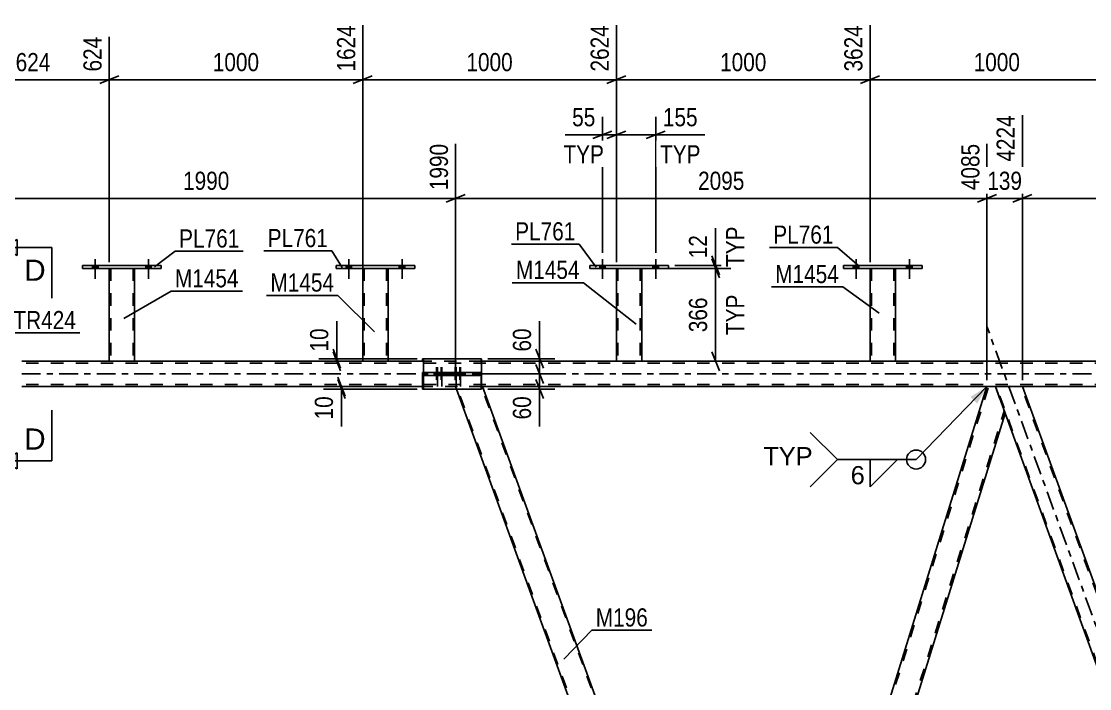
# Model space of a CAD drawing. Header units: millimetres. Extents: x -91 to 750, y -426 to 168.
# Drawn here: x 10.2 to 178.7, y -49.7 to 55.6 of the extents above; entities that cross this region are included whole.
import ezdxf

# ---------------------------------------------------------------- set-up
doc = ezdxf.new("R2010")
doc.units = ezdxf.units.MM
doc.linetypes.add('DXK_LINE_DOT2', pattern=[3.9198, 1.9599, -1.9599])
doc.linetypes.add('DXK_LINE_DOT3', pattern=[5.9187, 2.979, -0.9799, 0.9799, -0.9799])
doc.styles.add('Arial', font='ARIAL.TTF', dxfattribs={"height": 0.2})
doc.styles.add('Arial Narrow', font='ARIALN.TTF', dxfattribs={"height": 0.2})

# ---------------------------------------------------------------- blocks, each defined once
blk = doc.blocks.new('Part-814409585-4039 - 3638')
at = {"color": 7, "linetype": 'DXK_LINE_DOT2'}
for p, q in [((78.65, -2), (78.67, -2)), ((82.74, -2), (78.65, -2)), ((78.65, -2), (78.79, -2.4)), ((122.94, -123.22), (78.82, -2)), ((126.85, -123.22), (82.73, -2))]:
    blk.add_line(p, q, dxfattribs=at)
at = {"color": 2, "linetype": 'Continuous'}
for p, q in [((122.77, -123.22), (78.79, -2.4)), ((82.9, -2), (82.74, -2)), ((125.78, -119.8), (82.9, -2))]:
    blk.add_line(p, q, dxfattribs=at)
blk = doc.blocks.new('Part-814409585-3740 - 3638')
at = {"color": 2, "linetype": 'Continuous'}
for p, q in [((104.02, 16.64), (104.02, 2)), ((108.02, 16.64), (108.02, 2)), ((104.05, 2), (104.02, 2)), ((104.16, 2), (104.05, 2)), ((104.31, 2), (104.16, 2)), ((107.72, 2), (104.31, 2)), ((107.88, 2), (107.72, 2)), ((107.98, 2), (107.88, 2)), ((108.02, 2), (107.98, 2))]:
    blk.add_line(p, q, dxfattribs=at)
at = {"color": 7, "linetype": 'DXK_LINE_DOT2'}
for p, q in [((104.02, 16.64), (104.02, 16.64)), ((104.02, 16.64), (104.02, 16.64)), ((104.02, 16.64), (104.02, 16.64)), ((104.06, 16.64), (104.02, 16.64)), ((104.02, 16.64), (104.06, 16.64)), ((104.16, 16.64), (104.06, 16.64)), ((104.06, 16.64), (104.16, 16.64)), ((104.28, 16.64), (104.16, 16.64)), ((104.16, 16.64), (104.32, 16.64)), ((104.26, 16.64), (104.26, 16.64)), ((104.26, 16.64), (104.26, 2)), ((104.28, 16.64), (104.26, 16.64)), ((104.26, 16.64), (104.28, 16.64)), ((107.73, 16.64), (104.28, 16.64)), ((104.33, 16.64), (104.28, 16.64)), ((104.28, 16.64), (104.33, 16.64)), ((107.73, 16.64), (104.32, 16.64)), ((107.63, 16.64), (104.33, 16.64)), ((104.33, 16.64), (104.41, 16.64)), ((107.71, 16.64), (104.41, 16.64)), ((107.71, 16.64), (107.63, 16.64)), ((107.76, 16.64), (107.71, 16.64)), ((107.71, 16.64), (107.76, 16.64)), ((107.73, 16.64), (107.88, 16.64)), ((107.88, 16.64), (107.73, 16.64)), ((107.78, 16.64), (107.76, 16.64)), ((107.76, 16.64), (107.78, 16.64)), ((107.78, 16.64), (107.78, 16.64)), ((107.78, 16.64), (107.78, 2)), ((107.88, 16.64), (107.99, 16.64)), ((107.99, 16.64), (107.88, 16.64)), ((107.99, 16.64), (108.02, 16.64)), ((108.02, 16.64), (107.99, 16.64)), ((108.02, 16.64), (108.02, 16.64)), ((108.02, 16.64), (108.02, 16.64)), ((108.02, 16.64), (108.02, 16.64)), ((104.02, 2), (104.05, 2)), ((104.05, 2), (104.16, 2)), ((104.16, 2), (104.31, 2)), ((104.28, 2), (104.26, 2)), ((104.26, 2), (104.28, 2)), ((104.33, 2), (104.28, 2)), ((104.28, 2), (104.31, 2)), ((107.72, 2), (104.31, 2)), ((104.31, 2), (104.33, 2)), ((107.63, 2), (104.33, 2)), ((104.33, 2), (104.41, 2)), ((107.76, 2), (104.41, 2)), ((107.71, 2), (107.63, 2)), ((107.76, 2), (107.71, 2)), ((107.72, 2), (107.88, 2)), ((107.78, 2), (107.76, 2)), ((107.76, 2), (107.78, 2)), ((107.88, 2), (107.98, 2)), ((107.98, 2), (108.02, 2))]:
    blk.add_line(p, q, dxfattribs=at)
blk = doc.blocks.new('Part-814409585-3676 - 3638')
at = {"color": 2, "linetype": 'Continuous'}
for p, q in [((64.02, 16.64), (64.02, 2)), ((68.02, 16.64), (68.02, 2)), ((64.05, 2), (64.02, 2)), ((64.16, 2), (64.05, 2)), ((64.31, 2), (64.16, 2)), ((67.72, 2), (64.31, 2)), ((67.87, 2), (67.72, 2)), ((67.98, 2), (67.87, 2)), ((68.02, 2), (67.98, 2))]:
    blk.add_line(p, q, dxfattribs=at)
at = {"color": 7, "linetype": 'DXK_LINE_DOT2'}
for p, q in [((64.02, 16.64), (64.02, 16.64)), ((64.02, 16.64), (64.02, 16.64)), ((64.02, 16.64), (64.02, 16.64)), ((64.06, 16.64), (64.02, 16.64)), ((64.02, 16.64), (64.06, 16.64)), ((64.16, 16.64), (64.06, 16.64)), ((64.06, 16.64), (64.16, 16.64)), ((64.32, 16.64), (64.16, 16.64)), ((64.16, 16.64), (64.32, 16.64)), ((64.26, 16.64), (64.26, 16.64)), ((64.26, 16.64), (64.26, 2)), ((64.28, 16.64), (64.26, 16.64)), ((64.26, 16.64), (64.28, 16.64)), ((64.33, 16.64), (64.28, 16.64)), ((64.28, 16.64), (64.33, 16.64)), ((67.72, 16.64), (64.32, 16.64)), ((67.72, 16.64), (64.32, 16.64)), ((67.63, 16.64), (64.33, 16.64)), ((64.33, 16.64), (64.41, 16.64)), ((67.71, 16.64), (64.41, 16.64)), ((67.71, 16.64), (67.63, 16.64)), ((67.76, 16.64), (67.71, 16.64)), ((67.71, 16.64), (67.76, 16.64)), ((67.72, 16.64), (67.88, 16.64)), ((67.88, 16.64), (67.72, 16.64)), ((67.78, 16.64), (67.76, 16.64)), ((67.76, 16.64), (67.78, 16.64)), ((67.78, 16.64), (67.78, 16.64)), ((67.78, 16.64), (67.78, 2)), ((67.88, 16.64), (67.98, 16.64)), ((67.98, 16.64), (67.88, 16.64)), ((67.98, 16.64), (68.02, 16.64)), ((68.02, 16.64), (67.98, 16.64)), ((68.02, 16.64), (68.02, 16.64)), ((68.02, 16.64), (68.02, 16.64)), ((68.02, 16.64), (68.02, 16.64)), ((64.02, 2), (64.05, 2)), ((64.05, 2), (64.16, 2)), ((64.16, 2), (64.31, 2)), ((64.27, 2), (64.26, 2)), ((64.26, 2), (64.27, 2)), ((64.33, 2), (64.27, 2)), ((64.27, 2), (64.31, 2)), ((67.72, 2), (64.31, 2)), ((64.31, 2), (64.33, 2)), ((67.63, 2), (64.33, 2)), ((64.33, 2), (64.4, 2)), ((67.71, 2), (64.4, 2)), ((67.71, 2), (67.63, 2)), ((67.76, 2), (67.71, 2)), ((67.71, 2), (67.76, 2)), ((67.72, 2), (67.87, 2)), ((67.78, 2), (67.76, 2)), ((67.76, 2), (67.78, 2)), ((67.87, 2), (67.98, 2)), ((67.98, 2), (68.02, 2))]:
    blk.add_line(p, q, dxfattribs=at)
blk = doc.blocks.new('Part-814409585-3745 - 3638')
at = {"color": 2, "linetype": 'Continuous'}
for p, q in [((139.82, 17.12), (139.82, 16.64)), ((152.22, 17.12), (139.82, 17.12)), ((152.22, 16.64), (152.22, 17.12)), ((139.82, 16.64), (152.22, 16.64))]:
    blk.add_line(p, q, dxfattribs=at)
blk = doc.blocks.new('Part-814409585-3750 - 3638')
at = {"color": 2, "linetype": 'Continuous'}
for p, q in [((144.02, 16.64), (144.02, 2)), ((148.02, 16.64), (148.02, 2)), ((144.05, 2), (144.02, 2)), ((144.16, 2), (144.05, 2)), ((144.31, 2), (144.16, 2)), ((147.72, 2), (144.31, 2)), ((147.88, 2), (147.72, 2)), ((147.98, 2), (147.88, 2)), ((148.02, 2), (147.98, 2))]:
    blk.add_line(p, q, dxfattribs=at)
at = {"color": 7, "linetype": 'DXK_LINE_DOT2'}
for p, q in [((144.02, 16.64), (144.02, 16.64)), ((144.02, 16.64), (144.02, 16.64)), ((144.02, 16.64), (144.02, 16.64)), ((144.06, 16.64), (144.02, 16.64)), ((144.02, 16.64), (144.06, 16.64)), ((144.16, 16.64), (144.06, 16.64)), ((144.06, 16.64), (144.16, 16.64)), ((144.28, 16.64), (144.16, 16.64)), ((144.16, 16.64), (144.32, 16.64)), ((144.26, 16.64), (144.26, 16.64)), ((144.26, 16.64), (144.26, 2)), ((144.28, 16.64), (144.26, 16.64)), ((144.26, 16.64), (144.28, 16.64)), ((147.73, 16.64), (144.28, 16.64)), ((144.33, 16.64), (144.28, 16.64)), ((144.28, 16.64), (144.33, 16.64)), ((147.73, 16.64), (144.32, 16.64)), ((147.63, 16.64), (144.33, 16.64)), ((144.33, 16.64), (144.41, 16.64)), ((147.71, 16.64), (144.41, 16.64)), ((147.71, 16.64), (147.63, 16.64)), ((147.76, 16.64), (147.71, 16.64)), ((147.71, 16.64), (147.76, 16.64)), ((147.73, 16.64), (147.88, 16.64)), ((147.88, 16.64), (147.73, 16.64)), ((147.78, 16.64), (147.76, 16.64)), ((147.76, 16.64), (147.78, 16.64)), ((147.78, 16.64), (147.78, 16.64)), ((147.78, 16.64), (147.78, 2)), ((147.88, 16.64), (147.99, 16.64)), ((147.99, 16.64), (147.88, 16.64)), ((147.99, 16.64), (148.02, 16.64)), ((148.02, 16.64), (147.99, 16.64)), ((148.02, 16.64), (148.02, 16.64)), ((148.02, 16.64), (148.02, 16.64)), ((148.02, 16.64), (148.02, 16.64)), ((144.02, 2), (144.05, 2)), ((144.05, 2), (144.16, 2)), ((144.16, 2), (144.31, 2)), ((144.28, 2), (144.26, 2)), ((144.26, 2), (144.28, 2)), ((144.33, 2), (144.28, 2)), ((144.28, 2), (144.31, 2)), ((147.72, 2), (144.31, 2)), ((144.31, 2), (144.33, 2)), ((147.63, 2), (144.33, 2)), ((144.33, 2), (144.41, 2)), ((147.76, 2), (144.41, 2)), ((147.71, 2), (147.63, 2)), ((147.76, 2), (147.71, 2)), ((147.72, 2), (147.88, 2)), ((147.78, 2), (147.76, 2)), ((147.76, 2), (147.78, 2)), ((147.88, 2), (147.98, 2)), ((147.98, 2), (148.02, 2))]:
    blk.add_line(p, q, dxfattribs=at)
blk = doc.blocks.new('Bolt-814409585-3687 - 3638')
at = {"linetype": 'Continuous'}
for points in [[(61.38, 16.64), (62.26, 16.64), (62.26, 17.12), (61.38, 17.12)], [(69.78, 16.64), (70.66, 16.64), (70.66, 17.12), (69.78, 17.12)]]:
    blk.add_hatch(color=1, dxfattribs=at).paths.add_polyline_path(points)
at = {"color": 1, "linetype": 'Continuous'}
for p, q in [((61.38, 17.12), (61.38, 16.64)), ((61.82, 18.12), (61.82, 15)), ((62.26, 17.12), (62.26, 16.64)), ((69.78, 17.12), (69.78, 16.64)), ((70.22, 18.12), (70.22, 15)), ((70.66, 17.12), (70.66, 16.64))]:
    blk.add_line(p, q, dxfattribs=at)
blk = doc.blocks.new('Bolt-814409585-3688 - 3638')
at = {"linetype": 'Continuous'}
for points in [[(61.38, 16.64), (62.26, 16.64), (62.26, 17.12), (61.38, 17.12)], [(69.78, 16.64), (70.66, 16.64), (70.66, 17.12), (69.78, 17.12)]]:
    blk.add_hatch(color=1, dxfattribs=at).paths.add_polyline_path(points)
at = {"color": 1, "linetype": 'Continuous'}
for p, q in [((61.38, 17.12), (61.38, 16.64)), ((61.82, 18.12), (61.82, 15)), ((62.26, 17.12), (62.26, 16.64)), ((69.78, 17.12), (69.78, 16.64)), ((70.22, 18.12), (70.22, 15)), ((70.66, 17.12), (70.66, 16.64))]:
    blk.add_line(p, q, dxfattribs=at)
blk = doc.blocks.new('Bolt-814409585-3689 - 3638')
at = {"linetype": 'Continuous'}
for points in [[(101.38, 16.64), (102.26, 16.64), (102.26, 17.12), (101.38, 17.12)], [(109.78, 16.64), (110.66, 16.64), (110.66, 17.12), (109.78, 17.12)]]:
    blk.add_hatch(color=1, dxfattribs=at).paths.add_polyline_path(points)
at = {"color": 1, "linetype": 'Continuous'}
for p, q in [((101.38, 17.12), (101.38, 16.64)), ((101.82, 18.12), (101.82, 15)), ((102.26, 17.12), (102.26, 16.64)), ((109.78, 17.12), (109.78, 16.64)), ((110.22, 18.12), (110.22, 15)), ((110.66, 17.12), (110.66, 16.64))]:
    blk.add_line(p, q, dxfattribs=at)
blk = doc.blocks.new('Bolt-814409585-3690 - 3638')
at = {"linetype": 'Continuous'}
for points in [[(101.38, 16.64), (102.26, 16.64), (102.26, 17.12), (101.38, 17.12)], [(109.78, 16.64), (110.66, 16.64), (110.66, 17.12), (109.78, 17.12)]]:
    blk.add_hatch(color=1, dxfattribs=at).paths.add_polyline_path(points)
at = {"color": 1, "linetype": 'Continuous'}
for p, q in [((101.38, 17.12), (101.38, 16.64)), ((101.82, 18.12), (101.82, 15)), ((102.26, 17.12), (102.26, 16.64)), ((109.78, 17.12), (109.78, 16.64)), ((110.22, 18.12), (110.22, 15)), ((110.66, 17.12), (110.66, 16.64))]:
    blk.add_line(p, q, dxfattribs=at)
blk = doc.blocks.new('Bolt-814409585-3691 - 3638')
at = {"linetype": 'Continuous'}
for points in [[(141.38, 16.64), (142.26, 16.64), (142.26, 17.12), (141.38, 17.12)], [(149.78, 16.64), (150.66, 16.64), (150.66, 17.12), (149.78, 17.12)]]:
    blk.add_hatch(color=1, dxfattribs=at).paths.add_polyline_path(points)
at = {"color": 1, "linetype": 'Continuous'}
for p, q in [((141.38, 17.12), (141.38, 16.64)), ((141.82, 18.12), (141.82, 15)), ((142.26, 17.12), (142.26, 16.64)), ((149.78, 17.12), (149.78, 16.64)), ((150.22, 18.12), (150.22, 15)), ((150.66, 17.12), (150.66, 16.64))]:
    blk.add_line(p, q, dxfattribs=at)
blk = doc.blocks.new('Bolt-814409585-3692 - 3638')
at = {"linetype": 'Continuous'}
for points in [[(141.38, 16.64), (142.26, 16.64), (142.26, 17.12), (141.38, 17.12)], [(149.78, 16.64), (150.66, 16.64), (150.66, 17.12), (149.78, 17.12)]]:
    blk.add_hatch(color=1, dxfattribs=at).paths.add_polyline_path(points)
at = {"color": 1, "linetype": 'Continuous'}
for p, q in [((141.38, 17.12), (141.38, 16.64)), ((141.82, 18.12), (141.82, 15)), ((142.26, 17.12), (142.26, 16.64)), ((149.78, 17.12), (149.78, 16.64)), ((150.22, 18.12), (150.22, 15)), ((150.66, 17.12), (150.66, 16.64))]:
    blk.add_line(p, q, dxfattribs=at)
blk = doc.blocks.new('Part-814409585-3715 - 3638')
at = {"color": 2, "linetype": 'Continuous'}
for p, q in [((59.82, 17.12), (59.82, 16.64)), ((72.22, 17.12), (59.82, 17.12)), ((72.22, 16.64), (72.22, 17.12)), ((59.82, 16.64), (72.22, 16.64))]:
    blk.add_line(p, q, dxfattribs=at)
blk = doc.blocks.new('Part-814409585-3735 - 3638')
at = {"color": 2, "linetype": 'Continuous'}
for p, q in [((99.82, 17.12), (99.82, 16.64)), ((112.22, 17.12), (99.82, 17.12)), ((112.22, 16.64), (112.22, 17.12)), ((99.82, 16.64), (112.22, 16.64))]:
    blk.add_line(p, q, dxfattribs=at)
blk = doc.blocks.new('Bolt-814409585-4150 - 3638')
at = {"color": 1, "linetype": 'DXK_LINE_DOT2'}
for p, q in [((75.3, 0.24), (75.3, -0.24)), ((75.66, 1.04), (75.66, -1.96)), ((76.02, 0.24), (76.02, -0.24)), ((76.02, 0.24), (76.02, -0.24)), ((76.38, 1.04), (76.38, -1.96)), ((76.74, 0.24), (76.74, -0.24)), ((78.24, 0.24), (78.24, -0.24)), ((78.6, 1.04), (78.6, -1.96)), ((78.95, 0.24), (78.95, -0.24)), ((78.96, 0.24), (78.96, -0.24)), ((79.31, 1.04), (79.31, -1.96)), ((79.67, 0.24), (79.67, -0.24))]:
    blk.add_line(p, q, dxfattribs=at)
blk = doc.blocks.new('Part-814409585-3971 - 3638')
at = {"color": 2, "linetype": 'Continuous'}
for p, q in [((125.76, -119.75), (162.46, -2)), ((163.78, -2), (162.46, -2)), ((165.31, -6.2), (163.78, -2)), ((128.87, -123.22), (165.33, -6.25))]:
    blk.add_line(p, q, dxfattribs=at)
at = {"color": 7, "linetype": 'DXK_LINE_DOT2'}
for p, q in [((125.9, -120.12), (162.71, -2)), ((128.62, -123.22), (165.19, -5.88)), ((165.33, -6.25), (165.31, -6.2)), ((165.33, -6.25), (165.31, -6.2))]:
    blk.add_line(p, q, dxfattribs=at)
blk = doc.blocks.new('Part-814409585-3976 - 3638')
at = {"color": 7, "linetype": 'DXK_LINE_DOT3'}
blk.add_line((213.45, -132.62), (162.49, 7.4), dxfattribs=at)
at = {"color": 2, "linetype": 'Continuous'}
for p, q in [((168.04, -2), (163.78, -2)), ((210.41, -118.4), (168.04, -2)), ((206.15, -118.4), (165.31, -6.2))]:
    blk.add_line(p, q, dxfattribs=at)
at = {"color": 7, "linetype": 'DXK_LINE_DOT2'}
for p, q in [((163.78, -2), (165.31, -6.2)), ((208.07, -123.22), (163.95, -2)), ((211.99, -123.22), (167.87, -2))]:
    blk.add_line(p, q, dxfattribs=at)
blk = doc.blocks.new('Part-814409585-3987 - 3638')
at = {"color": 2, "linetype": 'Continuous'}
for p, q in [((24.02, 2), (10.22, 2)), ((64.02, 2), (28.02, 2)), ((73.61, 2), (68.02, 2)), ((104.02, 2), (82.74, 2)), ((144.02, 2), (108.02, 2)), ((184.01, 2), (148.02, 2)), ((73.61, -2), (10.22, -2)), ((162.46, -2), (82.9, -2)), ((247.6, -2), (168.04, -2))]:
    blk.add_line(p, q, dxfattribs=at)
at = {"color": 7, "linetype": 'DXK_LINE_DOT2'}
for p, q in [((28.02, 2), (24.02, 2)), ((68.02, 2), (64.02, 2)), ((82.74, 2), (73.61, 2)), ((108.02, 2), (104.02, 2)), ((148.02, 2), (144.02, 2)), ((647.89, 1.68), (10.22, 1.68)), ((647.89, -1.68), (10.22, -1.68)), ((82.9, -2), (73.61, -2)), ((168.04, -2), (162.46, -2))]:
    blk.add_line(p, q, dxfattribs=at)
at = {"color": 7, "linetype": 'DXK_LINE_DOT3'}
blk.add_line((10.22, 0), (647.89, 0), dxfattribs=at)
blk = doc.blocks.new('Part-814409585-4149 - 3638')
at = {"color": 2, "linetype": 'Continuous'}
for p, q in [((73.61, 2.4), (73.45, 2.4)), ((73.45, 2), (73.45, 2.4)), ((73.45, -2.4), (73.45, -2)), ((78.79, -2.4), (73.45, -2.4))]:
    blk.add_line(p, q, dxfattribs=at)
at = {"color": 7, "linetype": 'DXK_LINE_DOT2'}
for p, q in [((73.45, -2), (73.45, 2)), ((82.71, 2.4), (73.61, 2.4)), ((82.71, -2.4), (82.71, 2.4)), ((82.71, -2.4), (78.79, -2.4))]:
    blk.add_line(p, q, dxfattribs=at)
blk = doc.blocks.new('Bolt-814409585-4161 - 3638')
at = {"linetype": 'Continuous'}
for points in [[(21.38, 16.64), (22.26, 16.64), (22.26, 17.12), (21.38, 17.12)], [(29.78, 16.64), (30.66, 16.64), (30.66, 17.12), (29.78, 17.12)]]:
    blk.add_hatch(color=1, dxfattribs=at).paths.add_polyline_path(points)
at = {"color": 1, "linetype": 'Continuous'}
for p, q in [((21.38, 17.12), (21.38, 16.64)), ((21.82, 18.12), (21.82, 15)), ((22.26, 17.12), (22.26, 16.64)), ((29.78, 17.12), (29.78, 16.64)), ((30.22, 18.12), (30.22, 15)), ((30.66, 17.12), (30.66, 16.64))]:
    blk.add_line(p, q, dxfattribs=at)
blk = doc.blocks.new('Part-814409585-4142 - 3638')
at = {"color": 2, "linetype": 'Continuous'}
for p, q in [((79.89, 0.24), (73.61, 0.24)), ((73.61, -0.24), (73.61, 0.24)), ((82.74, 0.24), (79.89, 0.24)), ((79.89, -0.24), (79.89, 0.24)), ((82.74, 0.24), (82.74, -0.24)), ((79.89, -0.24), (73.61, -0.24)), ((82.74, -0.24), (79.89, -0.24))]:
    blk.add_line(p, q, dxfattribs=at)
blk = doc.blocks.new('Part-814409585-4143 - 3638')
at = {"color": 2, "linetype": 'Continuous'}
for p, q in [((73.61, 2.4), (82.74, 2.4)), ((73.61, 2.4), (73.61, 0.24)), ((82.74, 2.4), (82.74, -2.4)), ((73.61, -2.4), (73.61, -0.24)), ((82.74, -2.4), (73.61, -2.4))]:
    blk.add_line(p, q, dxfattribs=at)
at = {"color": 7, "linetype": 'DXK_LINE_DOT2'}
for q in [(73.61, 2.4), (73.61, 0.24)]:
    blk.add_line((73.61, -0.24), q, dxfattribs=at)
blk = doc.blocks.new('Bolt-814409585-4144 - 3638')
at = {"linetype": 'Continuous'}
for points in [[(76.16, 0.24), (75.44, 0.24), (75.44, -0.24), (76.16, -0.24)], [(76.85, 0.24), (76.13, 0.24), (76.13, -0.24), (76.85, -0.24)], [(79.12, 0.24), (78.4, 0.24), (78.4, -0.24), (79.12, -0.24)], [(79.81, 0.24), (79.09, 0.24), (79.09, -0.24), (79.81, -0.24)]]:
    blk.add_hatch(color=1, dxfattribs=at).paths.add_polyline_path(points)
at = {"color": 1, "linetype": 'Continuous'}
for p, q in [((75.44, 0.24), (75.44, -0.24)), ((75.8, 1.04), (75.8, -1.96)), ((76.13, 0.24), (76.13, -0.24)), ((76.16, 0.24), (76.16, -0.24)), ((76.49, 1.04), (76.49, -1.96)), ((76.85, 0.24), (76.85, -0.24)), ((78.4, 0.24), (78.4, -0.24)), ((78.76, 1.04), (78.76, -1.96)), ((79.09, 0.24), (79.09, -0.24)), ((79.12, 0.24), (79.12, -0.24)), ((79.45, 1.04), (79.45, -1.96)), ((79.81, 0.24), (79.81, -0.24))]:
    blk.add_line(p, q, dxfattribs=at)
blk = doc.blocks.new('Part-814409585-4148 - 3638')
at = {"color": 7, "linetype": 'DXK_LINE_DOT2'}
for p, q in [((82.71, 0.24), (73.45, 0.24)), ((73.45, 0.24), (73.45, -0.24)), ((79.69, 0.24), (79.69, -0.24)), ((82.71, 0.24), (82.71, -0.24)), ((82.71, -0.24), (73.45, -0.24))]:
    blk.add_line(p, q, dxfattribs=at)
blk = doc.blocks.new('Part-814409585-4155 - 3638')
at = {"color": 2, "linetype": 'Continuous'}
for p, q in [((24.02, 16.64), (24.02, 2)), ((28.02, 16.64), (28.02, 2)), ((24.05, 2), (24.02, 2)), ((24.16, 2), (24.05, 2)), ((24.31, 2), (24.16, 2)), ((27.72, 2), (24.31, 2)), ((27.87, 2), (27.72, 2)), ((27.98, 2), (27.87, 2)), ((28.02, 2), (27.98, 2))]:
    blk.add_line(p, q, dxfattribs=at)
at = {"color": 7, "linetype": 'DXK_LINE_DOT2'}
for p, q in [((24.02, 16.64), (24.02, 16.64)), ((24.02, 16.64), (24.02, 16.64)), ((24.02, 16.64), (24.02, 16.64)), ((24.06, 16.64), (24.02, 16.64)), ((24.02, 16.64), (24.06, 16.64)), ((24.16, 16.64), (24.06, 16.64)), ((24.06, 16.64), (24.16, 16.64)), ((24.32, 16.64), (24.16, 16.64)), ((24.16, 16.64), (24.32, 16.64)), ((24.26, 16.64), (24.26, 16.64)), ((24.26, 16.64), (24.26, 2)), ((24.28, 16.64), (24.26, 16.64)), ((24.26, 16.64), (24.28, 16.64)), ((24.33, 16.64), (24.28, 16.64)), ((24.28, 16.64), (24.33, 16.64)), ((27.72, 16.64), (24.32, 16.64)), ((27.72, 16.64), (24.32, 16.64)), ((27.63, 16.64), (24.33, 16.64)), ((24.33, 16.64), (24.41, 16.64)), ((27.71, 16.64), (24.41, 16.64)), ((27.71, 16.64), (27.63, 16.64)), ((27.76, 16.64), (27.71, 16.64)), ((27.71, 16.64), (27.76, 16.64)), ((27.72, 16.64), (27.88, 16.64)), ((27.88, 16.64), (27.72, 16.64)), ((27.78, 16.64), (27.76, 16.64)), ((27.76, 16.64), (27.78, 16.64)), ((27.78, 16.64), (27.78, 16.64)), ((27.78, 16.64), (27.78, 2)), ((27.88, 16.64), (27.98, 16.64)), ((27.98, 16.64), (27.88, 16.64)), ((27.98, 16.64), (28.02, 16.64)), ((28.02, 16.64), (27.98, 16.64)), ((28.02, 16.64), (28.02, 16.64)), ((28.02, 16.64), (28.02, 16.64)), ((28.02, 16.64), (28.02, 16.64)), ((24.02, 2), (24.05, 2)), ((24.05, 2), (24.16, 2)), ((24.16, 2), (24.31, 2)), ((24.27, 2), (24.26, 2)), ((24.26, 2), (24.27, 2)), ((24.33, 2), (24.27, 2)), ((24.27, 2), (24.33, 2)), ((27.72, 2), (24.31, 2)), ((27.63, 2), (24.33, 2)), ((24.33, 2), (24.4, 2)), ((27.76, 2), (24.4, 2)), ((27.7, 2), (27.63, 2)), ((27.76, 2), (27.7, 2)), ((27.72, 2), (27.87, 2)), ((27.78, 2), (27.76, 2)), ((27.76, 2), (27.78, 2)), ((27.87, 2), (27.98, 2)), ((27.98, 2), (28.02, 2))]:
    blk.add_line(p, q, dxfattribs=at)
blk = doc.blocks.new('Part-814409585-4160 - 3638')
at = {"color": 2, "linetype": 'Continuous'}
for p, q in [((19.82, 17.12), (19.82, 16.64)), ((32.22, 17.12), (19.82, 17.12)), ((32.22, 16.64), (32.22, 17.12)), ((19.82, 16.64), (32.22, 16.64))]:
    blk.add_line(p, q, dxfattribs=at)
blk = doc.blocks.new('Bolt-814409585-4162 - 3638')
at = {"linetype": 'Continuous'}
for points in [[(21.38, 16.64), (22.26, 16.64), (22.26, 17.12), (21.38, 17.12)], [(29.78, 16.64), (30.66, 16.64), (30.66, 17.12), (29.78, 17.12)]]:
    blk.add_hatch(color=1, dxfattribs=at).paths.add_polyline_path(points)
at = {"color": 1, "linetype": 'Continuous'}
for p, q in [((21.38, 17.12), (21.38, 16.64)), ((21.82, 18.12), (21.82, 15)), ((22.26, 17.12), (22.26, 16.64)), ((29.78, 17.12), (29.78, 16.64)), ((30.22, 18.12), (30.22, 15)), ((30.66, 17.12), (30.66, 16.64))]:
    blk.add_line(p, q, dxfattribs=at)
blk = doc.blocks.new('StraightDimension-814409585-16893 - 3638')
at = {"color": 7, "linetype": 'Continuous'}
for p, q in [((64.02, 10.83), (64.02, 55.02)), ((24.02, 17.64), (24.02, 53.19)), ((25.52, 47.01), (22.52, 45.81)), ((24.02, 46.41), (64.02, 46.41)), ((62.52, 45.81), (65.52, 47.01))]:
    blk.add_line(p, q, dxfattribs=at)
at = {"color": 0, "linetype": 'Continuous'}
blk.add_wipeout([(63.42, 55.62), (59.22, 55.62), (59.22, 47.11), (63.42, 47.11)], dxfattribs=at)
at = {"color": 0}
blk.add_wipeout([(48.28, 47.16), (48.28, 51.36), (39.76, 51.36), (39.76, 47.16)], dxfattribs=at)
at = {"color": 3, "linetype": 'Continuous', "style": 'Arial Narrow'}
blk.add_text('1624', height=2.863, rotation=90.0002, dxfattribs=at).set_placement((62.82, 47.71))
at = {"color": 3, "style": 'Arial Narrow'}
blk.add_text('1000', height=2.863, dxfattribs=at).set_placement((40.36, 47.76))
blk = doc.blocks.new('StraightDimension-814409585-5372 - 3638')
at = {"color": 7, "linetype": 'Continuous'}
for p, q in [((91.3, 3.9), (92.5, 0.9)), ((83.74, 2.4), (94.3, 2.4)), ((91.9, 0), (91.9, 2.4)), ((83.74, 0), (94.3, 0)), ((92.5, -1.5), (91.3, 1.5))]:
    blk.add_line(p, q, dxfattribs=at)
at = {"color": 0}
blk.add_wipeout([(91.15, 7.78), (86.95, 7.78), (86.95, 2.93), (91.15, 2.93)], dxfattribs=at)
at = {"color": 7, "linetype": 'Continuous'}
blk.add_line((91.9, 2.4), (91.9, 8.31), dxfattribs=at)
blk.add_line((91.9, 2.4), (91.9, 8.31), dxfattribs=at)
at = {"color": 3, "style": 'Arial Narrow'}
blk.add_text('60', height=2.863, rotation=90.0002, dxfattribs=at).set_placement((90.55, 3.53))
blk = doc.blocks.new('StraightDimension-814409585-4866 - 3638')
at = {"color": 7, "linetype": 'Continuous'}
for p, q in [((168.04, -1), (168.04, 40.8)), ((247.6, -1), (247.6, 36.3)), ((169.54, 28.29), (166.54, 27.09)), ((168.04, 27.69), (247.6, 27.69)), ((246.1, 27.09), (249.1, 28.29))]:
    blk.add_line(p, q, dxfattribs=at)
at = {"color": 0, "linetype": 'Continuous'}
blk.add_wipeout([(247, 36.9), (242.8, 36.9), (242.8, 28.39), (247, 28.39)], dxfattribs=at)
at = {"color": 0}
blk.add_wipeout([(212.07, 28.44), (212.07, 32.64), (203.56, 32.64), (203.56, 28.44)], dxfattribs=at)
at = {"color": 3, "linetype": 'Continuous', "style": 'Arial Narrow'}
blk.add_text('6213', height=2.863, rotation=90.0002, dxfattribs=at).set_placement((246.4, 28.99))
at = {"color": 3, "style": 'Arial Narrow'}
blk.add_text('1989', height=2.863, dxfattribs=at).set_placement((204.16, 29.04))
blk = doc.blocks.new('StraightDimension-814409585-17058 - 3638')
at = {"color": 7, "linetype": 'Continuous'}
for p, q in [((104.02, 17.64), (104.02, 40.57)), ((110.22, 19.12), (110.22, 40.57)), ((102.52, 37.12), (105.52, 38.32)), ((104.02, 37.72), (110.22, 37.72)), ((111.72, 38.32), (108.72, 37.12))]:
    blk.add_line(p, q, dxfattribs=at)
at = {"color": 0}
blk.add_wipeout([(117.43, 38.47), (117.43, 42.67), (110.75, 42.67), (110.75, 38.47)], dxfattribs=at)
at = {"color": 0, "linetype": 'Continuous'}
blk.add_wipeout([(117.88, 32.62), (117.88, 36.82), (110.3, 36.82), (110.3, 32.62)], dxfattribs=at)
at = {"color": 7, "linetype": 'Continuous'}
blk.add_line((110.22, 37.72), (117.96, 37.72), dxfattribs=at)
blk.add_line((110.22, 37.72), (117.96, 37.72), dxfattribs=at)
at = {"color": 3, "style": 'Arial Narrow'}
blk.add_text('155', height=2.863, dxfattribs=at).set_placement((111.35, 39.07))
at = {"color": 3, "linetype": 'Continuous', "style": 'Arial Narrow'}
blk.add_text('TYP', height=2.863, dxfattribs=at).set_placement((110.9, 33.22))
blk = doc.blocks.new('StraightDimension-814409585-16894 - 3638')
at = {"color": 7, "linetype": 'Continuous'}
for p, q in [((24.02, 17.64), (24.02, 53.19)), ((0, 3), (0, 49.54)), ((1.5, 47.01), (-1.5, 45.81)), ((0, 46.41), (24.02, 46.41)), ((22.52, 45.81), (25.52, 47.01))]:
    blk.add_line(p, q, dxfattribs=at)
at = {"color": 0, "linetype": 'Continuous'}
for points in [[(23.42, 53.79), (19.22, 53.79), (19.22, 47.11), (23.42, 47.11)], [(-0.6, 50.14), (-4.8, 50.14), (-4.8, 47.11), (-0.6, 47.11)]]:
    blk.add_wipeout(points, dxfattribs=at)
at = {"color": 0}
blk.add_wipeout([(15.35, 47.16), (15.35, 51.36), (8.67, 51.36), (8.67, 47.16)], dxfattribs=at)
at = {"color": 3, "linetype": 'Continuous', "style": 'Arial Narrow'}
for s, height, p in [('624', 2.863, (22.82, 47.71)), ('0', 2.86, (-1.2, 47.71))]:
    blk.add_text(s, height=height, rotation=90.0002, dxfattribs=at).set_placement(p)
at = {"color": 3, "style": 'Arial Narrow'}
blk.add_text('624', height=2.863, dxfattribs=at).set_placement((9.27, 47.76))
blk = doc.blocks.new('StraightDimension-814409585-4914 - 3638')
at = {"color": 7, "linetype": 'Continuous'}
for p, q in [((78.65, -1), (78.65, 36.3)), ((162.46, -1), (162.46, 36.3)), ((80.15, 28.29), (77.15, 27.09)), ((78.65, 27.69), (162.46, 27.69)), ((160.96, 27.09), (163.96, 28.29))]:
    blk.add_line(p, q, dxfattribs=at)
at = {"color": 0, "linetype": 'Continuous'}
blk.add_wipeout([(161.86, 36.9), (157.66, 36.9), (157.66, 28.39), (161.86, 28.39)], dxfattribs=at)
at = {"color": 0}
blk.add_wipeout([(124.81, 28.44), (124.81, 32.64), (116.3, 32.64), (116.3, 28.44)], dxfattribs=at)
at = {"color": 3, "linetype": 'Continuous', "style": 'Arial Narrow'}
blk.add_text('4085', height=2.863, rotation=90.0002, dxfattribs=at).set_placement((161.26, 28.99))
at = {"color": 3, "style": 'Arial Narrow'}
blk.add_text('2095', height=2.863, dxfattribs=at).set_placement((116.9, 29.04))
blk = doc.blocks.new('StraightDimension-814409585-16891 - 3638')
at = {"color": 7, "linetype": 'Continuous'}
for p, q in [((104.02, 17.64), (104.02, 55.02)), ((144.02, 17.64), (144.02, 55.02)), ((105.52, 47.01), (102.52, 45.81)), ((104.02, 46.41), (144.02, 46.41)), ((142.52, 45.81), (145.52, 47.01))]:
    blk.add_line(p, q, dxfattribs=at)
at = {"color": 0, "linetype": 'Continuous'}
blk.add_wipeout([(143.42, 55.62), (139.22, 55.62), (139.22, 47.11), (143.42, 47.11)], dxfattribs=at)
at = {"color": 0}
blk.add_wipeout([(128.28, 47.16), (128.28, 51.36), (119.77, 51.36), (119.77, 47.16)], dxfattribs=at)
at = {"color": 3, "linetype": 'Continuous', "style": 'Arial Narrow'}
blk.add_text('3624', height=2.863, rotation=90.0002, dxfattribs=at).set_placement((142.82, 47.71))
at = {"color": 3, "style": 'Arial Narrow'}
blk.add_text('1000', height=2.863, dxfattribs=at).set_placement((120.37, 47.76))
blk = doc.blocks.new('StraightDimension-814409585-16892 - 3638')
at = {"color": 7, "linetype": 'Continuous'}
for p, q in [((64.02, 10.83), (64.02, 55.02)), ((104.02, 17.64), (104.02, 55.02)), ((65.52, 47.01), (62.52, 45.81)), ((64.02, 46.41), (104.02, 46.41)), ((102.52, 45.81), (105.52, 47.01))]:
    blk.add_line(p, q, dxfattribs=at)
at = {"color": 0, "linetype": 'Continuous'}
blk.add_wipeout([(103.42, 55.62), (99.22, 55.62), (99.22, 47.11), (103.42, 47.11)], dxfattribs=at)
at = {"color": 0}
blk.add_wipeout([(88.28, 47.16), (88.28, 51.36), (79.76, 51.36), (79.76, 47.16)], dxfattribs=at)
at = {"color": 3, "linetype": 'Continuous', "style": 'Arial Narrow'}
blk.add_text('2624', height=2.863, rotation=90.0002, dxfattribs=at).set_placement((102.82, 47.71))
at = {"color": 3, "style": 'Arial Narrow'}
blk.add_text('1000', height=2.863, dxfattribs=at).set_placement((80.36, 47.76))
blk = doc.blocks.new('StraightDimension-814409585-4524 - 3638')
at = {"color": 7, "linetype": 'Continuous'}
for p, q in [((119.07, 18.62), (120.27, 15.62)), ((113.22, 17.12), (122.07, 17.12)), ((120.27, 15.14), (119.07, 18.14)), ((119.67, 16.64), (119.67, 17.12)), ((107.02, 16.64), (122.07, 16.64))]:
    blk.add_line(p, q, dxfattribs=at)
at = {"color": 0, "linetype": 'Continuous'}
blk.add_wipeout([(124.77, 23.86), (120.57, 23.86), (120.57, 16.27), (124.77, 16.27)], dxfattribs=at)
at = {"color": 0}
blk.add_wipeout([(118.92, 22.5), (114.72, 22.5), (114.72, 17.64), (118.92, 17.64)], dxfattribs=at)
at = {"color": 7, "linetype": 'Continuous'}
blk.add_line((119.67, 17.12), (119.67, 23.02), dxfattribs=at)
blk.add_line((119.67, 17.12), (119.67, 23.02), dxfattribs=at)
at = {"color": 3, "linetype": 'Continuous', "style": 'Arial Narrow'}
blk.add_text('TYP', height=2.863, rotation=90.0002, dxfattribs=at).set_placement((124.17, 16.87))
at = {"color": 3, "style": 'Arial Narrow'}
blk.add_text('12', height=2.863, rotation=90.0002, dxfattribs=at).set_placement((118.32, 18.24))
blk = doc.blocks.new('StraightDimension-814409585-4515 - 3638')
at = {"color": 7, "linetype": 'Continuous'}
for p, q in [((120.27, 15.14), (119.07, 18.14)), ((107.02, 16.64), (122.07, 16.64)), ((119.67, 2), (119.67, 16.64)), ((119.07, 3.5), (120.27, 0.5)), ((107.02, 2), (122.07, 2))]:
    blk.add_line(p, q, dxfattribs=at)
at = {"color": 0, "linetype": 'Continuous'}
blk.add_wipeout([(124.77, 13.12), (120.57, 13.12), (120.57, 5.53), (124.77, 5.53)], dxfattribs=at)
at = {"color": 3, "linetype": 'Continuous', "style": 'Arial Narrow'}
blk.add_text('TYP', height=2.863, rotation=90.0002, dxfattribs=at).set_placement((124.17, 6.13))
at = {"color": 0}
blk.add_wipeout([(118.92, 12.66), (114.72, 12.66), (114.72, 5.98), (118.92, 5.98)], dxfattribs=at)
at = {"color": 3, "style": 'Arial Narrow'}
blk.add_text('366', height=2.863, rotation=90.0002, dxfattribs=at).set_placement((118.32, 6.58))
blk = doc.blocks.new('StraightDimension-814409585-4618 - 3638')
at = {"color": 7, "linetype": 'Continuous'}
for p, q in [((78.65, -1), (78.65, 36.3)), ((0, 3), (0, 30.82)), ((1.5, 28.29), (-1.5, 27.09)), ((0, 27.69), (78.65, 27.69)), ((77.15, 27.09), (80.15, 28.29))]:
    blk.add_line(p, q, dxfattribs=at)
at = {"color": 0, "linetype": 'Continuous'}
for points in [[(78.05, 36.9), (73.85, 36.9), (73.85, 28.39), (78.05, 28.39)], [(-0.6, 31.42), (-4.8, 31.42), (-4.8, 28.39), (-0.6, 28.39)]]:
    blk.add_wipeout(points, dxfattribs=at)
at = {"color": 0}
blk.add_wipeout([(43.58, 28.44), (43.58, 32.64), (35.07, 32.64), (35.07, 28.44)], dxfattribs=at)
at = {"color": 3, "linetype": 'Continuous', "style": 'Arial Narrow'}
for s, height, p in [('1990', 2.863, (77.45, 28.99)), ('0', 2.86, (-1.2, 28.99))]:
    blk.add_text(s, height=height, rotation=90.0002, dxfattribs=at).set_placement(p)
at = {"color": 3, "style": 'Arial Narrow'}
blk.add_text('1990', height=2.863, dxfattribs=at).set_placement((35.67, 29.04))
blk = doc.blocks.new('StraightDimension-814409585-5381 - 3638')
at = {"color": 7, "linetype": 'Continuous'}
for p, q in [((83.74, 0), (94.3, 0)), ((91.3, 1.5), (92.5, -1.5)), ((91.9, -2.4), (91.9, 0)), ((92.5, -3.9), (91.3, -0.9)), ((83.74, -2.4), (94.3, -2.4))]:
    blk.add_line(p, q, dxfattribs=at)
at = {"color": 0}
blk.add_wipeout([(91.15, -2.92), (86.95, -2.92), (86.95, -7.78), (91.15, -7.78)], dxfattribs=at)
at = {"color": 7, "linetype": 'Continuous'}
blk.add_line((91.9, -2.4), (91.9, -8.31), dxfattribs=at)
blk.add_line((91.9, -2.4), (91.9, -8.31), dxfattribs=at)
at = {"color": 3, "style": 'Arial Narrow'}
blk.add_text('60', height=2.863, rotation=90.0002, dxfattribs=at).set_placement((90.55, -7.18))
blk = doc.blocks.new('StraightDimension-814409585-4890 - 3638')
at = {"color": 7, "linetype": 'Continuous'}
for p, q in [((168.04, -1), (168.04, 40.8)), ((162.46, -1), (162.46, 36.3)), ((160.96, 27.09), (163.96, 28.29)), ((162.46, 27.69), (168.04, 27.69)), ((169.54, 28.29), (166.54, 27.09))]:
    blk.add_line(p, q, dxfattribs=at)
at = {"color": 0}
blk.add_wipeout([(168.59, 28.44), (168.59, 32.64), (161.91, 32.64), (161.91, 28.44)], dxfattribs=at)
at = {"color": 3, "style": 'Arial Narrow'}
blk.add_text('139', height=2.863, dxfattribs=at).set_placement((162.51, 29.04))
at = {"color": 0, "linetype": 'Continuous'}
blk.add_wipeout([(167.44, 41.4), (163.24, 41.4), (163.24, 32.89), (167.44, 32.89)], dxfattribs=at)
at = {"color": 3, "linetype": 'Continuous', "style": 'Arial Narrow'}
blk.add_text('4224', height=2.863, rotation=90.0002, dxfattribs=at).set_placement((166.84, 33.49))
blk = doc.blocks.new('StraightDimension-814409585-5326 - 3638')
at = {"color": 7, "linetype": 'Continuous'}
for p, q in [((60.06, -0.5), (61.26, -3.5)), ((61.26, -3.9), (60.06, -0.9)), ((72.61, -2), (57.81, -2)), ((72.61, -2.4), (57.81, -2.4)), ((60.66, -2.4), (60.66, -2))]:
    blk.add_line(p, q, dxfattribs=at)
at = {"color": 0}
blk.add_wipeout([(59.91, -2.92), (55.71, -2.92), (55.71, -7.78), (59.91, -7.78)], dxfattribs=at)
at = {"color": 7, "linetype": 'Continuous'}
blk.add_line((60.66, -2.4), (60.66, -8.31), dxfattribs=at)
blk.add_line((60.66, -2.4), (60.66, -8.31), dxfattribs=at)
at = {"color": 3, "style": 'Arial Narrow'}
blk.add_text('10', height=2.863, rotation=90.0002, dxfattribs=at).set_placement((59.31, -7.18))
blk = doc.blocks.new('StraightDimension-814409585-5349 - 3638')
at = {"color": 7, "linetype": 'Continuous'}
for p, q in [((59.32, 3.9), (60.52, 0.9)), ((60.52, 0.5), (59.32, 3.5)), ((72.61, 2.4), (57.07, 2.4)), ((72.61, 2), (57.07, 2)), ((59.92, 2), (59.92, 2.4))]:
    blk.add_line(p, q, dxfattribs=at)
at = {"color": 0}
blk.add_wipeout([(59.17, 7.78), (54.97, 7.78), (54.97, 2.93), (59.17, 2.93)], dxfattribs=at)
at = {"color": 7, "linetype": 'Continuous'}
blk.add_line((59.92, 2.4), (59.92, 8.31), dxfattribs=at)
blk.add_line((59.92, 2.4), (59.92, 8.31), dxfattribs=at)
at = {"color": 3, "style": 'Arial Narrow'}
blk.add_text('10', height=2.863, rotation=90.0002, dxfattribs=at).set_placement((58.57, 3.53))
blk = doc.blocks.new('StraightDimension-814409585-16890 - 3638')
at = {"color": 7, "linetype": 'Continuous'}
for p, q in [((144.02, 17.64), (144.02, 55.02)), ((184.02, 17.64), (184.02, 55.02)), ((145.52, 47.01), (142.52, 45.81)), ((144.02, 46.41), (184.02, 46.41)), ((182.52, 45.81), (185.52, 47.01))]:
    blk.add_line(p, q, dxfattribs=at)
at = {"color": 0, "linetype": 'Continuous'}
blk.add_wipeout([(183.42, 55.62), (179.22, 55.62), (179.22, 47.11), (183.42, 47.11)], dxfattribs=at)
at = {"color": 0}
blk.add_wipeout([(168.28, 47.16), (168.28, 51.36), (159.76, 51.36), (159.76, 47.16)], dxfattribs=at)
at = {"color": 3, "linetype": 'Continuous', "style": 'Arial Narrow'}
blk.add_text('4624', height=2.863, rotation=90.0002, dxfattribs=at).set_placement((182.82, 47.71))
at = {"color": 3, "style": 'Arial Narrow'}
blk.add_text('1000', height=2.863, dxfattribs=at).set_placement((160.36, 47.76))
blk = doc.blocks.new('StraightDimension-814409585-17059 - 3638')
at = {"color": 7, "linetype": 'Continuous'}
for p, q in [((101.82, 19.12), (101.82, 40.57)), ((104.02, 17.64), (104.02, 40.57)), ((100.32, 37.12), (103.32, 38.32)), ((101.82, 37.72), (104.02, 37.72)), ((105.52, 38.32), (102.52, 37.12))]:
    blk.add_line(p, q, dxfattribs=at)
at = {"color": 0}
blk.add_wipeout([(101.3, 38.47), (101.3, 42.67), (96.44, 42.67), (96.44, 38.47)], dxfattribs=at)
at = {"color": 0, "linetype": 'Continuous'}
blk.add_wipeout([(102.66, 32.62), (102.66, 36.82), (95.07, 36.82), (95.07, 32.62)], dxfattribs=at)
at = {"color": 7, "linetype": 'Continuous'}
blk.add_line((101.82, 37.72), (95.92, 37.72), dxfattribs=at)
blk.add_line((101.82, 37.72), (95.92, 37.72), dxfattribs=at)
at = {"color": 3, "style": 'Arial Narrow'}
blk.add_text('55', height=2.863, dxfattribs=at).set_placement((97.04, 39.07))
at = {"color": 3, "linetype": 'Continuous', "style": 'Arial Narrow'}
blk.add_text('TYP', height=2.863, dxfattribs=at).set_placement((95.67, 33.22))
blk = doc.blocks.new('Mark-814409585-3736 - 3638')
at = {"color": 0}
blk.add_wipeout([(98.23, 14.99), (98.23, 17.99), (88.17, 17.99), (88.17, 14.99)], dxfattribs=at)
blk.add_wipeout([(98.23, 14.99), (98.23, 17.99), (88.17, 17.99), (88.17, 14.99)], dxfattribs=at)
at = {"color": 30, "linetype": 'Continuous'}
for p in [(87.57, 14.39), (107.14, 7.84)]:
    blk.add_line(p, (98.83, 14.39), dxfattribs=at)
at = {"color": 3, "style": 'Arial Narrow'}
blk.add_text('M1454', height=2.863, dxfattribs=at).set_placement((88.17, 14.99))
blk = doc.blocks.new('Mark-814409585-3672 - 3638')
at = {"color": 0}
blk.add_wipeout([(59.5, 12.99), (59.5, 15.99), (49.45, 15.99), (49.45, 12.99)], dxfattribs=at)
blk.add_wipeout([(59.5, 12.99), (59.5, 15.99), (49.45, 15.99), (49.45, 12.99)], dxfattribs=at)
at = {"color": 30, "linetype": 'Continuous'}
for p in [(48.85, 12.39), (65.86, 6.63)]:
    blk.add_line(p, (60.1, 12.39), dxfattribs=at)
at = {"color": 3, "style": 'Arial Narrow'}
blk.add_text('M1454', height=2.863, dxfattribs=at).set_placement((49.45, 12.99))
blk = doc.blocks.new('Mark-814409585-3741 - 3638')
at = {"color": 0}
blk.add_wipeout([(138.26, 20.55), (138.26, 23.55), (128.76, 23.55), (128.76, 20.55)], dxfattribs=at)
blk.add_wipeout([(138.26, 20.55), (138.26, 23.55), (128.76, 23.55), (128.76, 20.55)], dxfattribs=at)
at = {"color": 30, "linetype": 'Continuous'}
for p in [(128.16, 19.95), (142.31, 17.01)]:
    blk.add_line(p, (138.86, 19.95), dxfattribs=at)
at = {"color": 3, "style": 'Arial Narrow'}
blk.add_text('PL761', height=2.863, dxfattribs=at).set_placement((128.76, 20.55))
blk = doc.blocks.new('Mark-814409585-3746 - 3638')
at = {"color": 0}
blk.add_wipeout([(139.11, 14.33), (139.11, 17.33), (129.06, 17.33), (129.06, 14.33)], dxfattribs=at)
blk.add_wipeout([(139.11, 14.33), (139.11, 17.33), (129.06, 17.33), (129.06, 14.33)], dxfattribs=at)
at = {"color": 30, "linetype": 'Continuous'}
for p in [(128.46, 13.73), (145.44, 9.61)]:
    blk.add_line(p, (139.71, 13.73), dxfattribs=at)
at = {"color": 3, "style": 'Arial Narrow'}
blk.add_text('M1454', height=2.863, dxfattribs=at).set_placement((129.06, 14.33))
blk = doc.blocks.new('Mark-814409585-3711 - 3638')
at = {"color": 0}
blk.add_wipeout([(58.52, 20), (58.52, 23), (49.02, 23), (49.02, 20)], dxfattribs=at)
blk.add_wipeout([(58.52, 20), (58.52, 23), (49.02, 23), (49.02, 20)], dxfattribs=at)
at = {"color": 30, "linetype": 'Continuous'}
for p in [(48.42, 19.4), (60.79, 16.81)]:
    blk.add_line(p, (59.12, 19.4), dxfattribs=at)
at = {"color": 3, "style": 'Arial Narrow'}
blk.add_text('PL761', height=2.863, dxfattribs=at).set_placement((49.02, 20))
blk = doc.blocks.new('Mark-814409585-3731 - 3638')
at = {"color": 0}
blk.add_wipeout([(97.56, 21.07), (97.56, 24.07), (88.05, 24.07), (88.05, 21.07)], dxfattribs=at)
blk.add_wipeout([(97.56, 21.07), (97.56, 24.07), (88.05, 24.07), (88.05, 21.07)], dxfattribs=at)
at = {"color": 30, "linetype": 'Continuous'}
for p in [(87.45, 20.47), (100.85, 16.83)]:
    blk.add_line(p, (98.16, 20.47), dxfattribs=at)
at = {"color": 3, "style": 'Arial Narrow'}
blk.add_text('PL761', height=2.863, dxfattribs=at).set_placement((88.05, 21.07))
blk = doc.blocks.new('Mark-814409585-4156 - 3638')
at = {"color": 0}
blk.add_wipeout([(44.55, 19.94), (44.55, 22.94), (35.05, 22.94), (35.05, 19.94)], dxfattribs=at)
blk.add_wipeout([(44.55, 19.94), (44.55, 22.94), (35.05, 22.94), (35.05, 19.94)], dxfattribs=at)
at = {"color": 30, "linetype": 'Continuous'}
for p, q in [((31.17, 16.92), (34.45, 19.34)), ((34.45, 19.34), (45.15, 19.34))]:
    blk.add_line(p, q, dxfattribs=at)
at = {"color": 3, "style": 'Arial Narrow'}
blk.add_text('PL761', height=2.863, dxfattribs=at).set_placement((35.05, 19.94))
blk = doc.blocks.new('Mark-814409585-3983 - 3638')
at = {"color": 0}
blk.add_wipeout([(18.79, 7.06), (18.79, 10.06), (8.92, 10.06), (8.92, 7.06)], dxfattribs=at)
blk.add_wipeout([(18.79, 7.06), (18.79, 10.06), (8.92, 10.06), (8.92, 7.06)], dxfattribs=at)
at = {"color": 30, "linetype": 'Continuous'}
for p, q in [((5.46, 1.22), (8.32, 6.46)), ((8.32, 6.46), (19.39, 6.46))]:
    blk.add_line(p, q, dxfattribs=at)
at = {"color": 3, "style": 'Arial Narrow'}
blk.add_text('TR424', height=2.863, dxfattribs=at).set_placement((8.92, 7.06))
blk = doc.blocks.new('Mark-814409585-4035 - 3638')
at = {"color": 0}
blk.add_wipeout([(108.99, -39.85), (108.99, -36.85), (100.76, -36.85), (100.76, -39.85)], dxfattribs=at)
blk.add_wipeout([(108.99, -39.85), (108.99, -36.85), (100.76, -36.85), (100.76, -39.85)], dxfattribs=at)
at = {"color": 30, "linetype": 'Continuous'}
for p, q in [((95.75, -44.98), (100.16, -40.45)), ((100.16, -40.45), (109.59, -40.45))]:
    blk.add_line(p, q, dxfattribs=at)
at = {"color": 3, "style": 'Arial Narrow'}
blk.add_text('M196', height=2.863, dxfattribs=at).set_placement((100.76, -39.85))
blk = doc.blocks.new('Mark-814409585-4151 - 3638')
at = {"color": 0}
blk.add_wipeout([(44.44, 13.66), (44.44, 16.66), (34.39, 16.66), (34.39, 13.66)], dxfattribs=at)
blk.add_wipeout([(44.44, 13.66), (44.44, 16.66), (34.39, 16.66), (34.39, 13.66)], dxfattribs=at)
at = {"color": 30, "linetype": 'Continuous'}
for p, q in [((26.33, 8.75), (33.79, 13.06)), ((33.79, 13.06), (45.04, 13.06))]:
    blk.add_line(p, q, dxfattribs=at)
at = {"color": 3, "style": 'Arial Narrow'}
blk.add_text('M1454', height=2.863, dxfattribs=at).set_placement((34.39, 13.66))
blk = doc.blocks.new('SectionMark-814409585-5430 - 3638')
at = {"linetype": 'Continuous'}
for points in [[(9.5, 19.94), (9.5, 18.69), (7, 19.94)], [(9.5, -12.45), (9.5, -13.7), (7, -13.7)]]:
    blk.add_hatch(color=6, dxfattribs=at).paths.add_polyline_path(points)
at = {"color": 6, "linetype": 'Continuous'}
for p, q in [((7, 19.94), (9.5, 21.19)), ((9.5, 18.69), (9.5, 21.19)), ((15, 19.94), (7, 19.94)), ((7, 19.94), (9.5, 18.69)), ((15, 19.94), (15, 11.94)), ((15, -13.7), (15, -5.7)), ((7, -13.7), (9.5, -12.45)), ((9.5, -12.45), (9.5, -14.95)), ((15, -13.7), (7, -13.7)), ((9.5, -14.95), (7, -13.7))]:
    blk.add_line(p, q, dxfattribs=at)
at = {"color": 0, "linetype": 'Continuous'}
for points in [[(14, 14.69), (14, 18.19), (10.63, 18.19), (10.63, 14.69)], [(14, -11.95), (14, -8.45), (10.63, -8.45), (10.63, -11.95)]]:
    blk.add_wipeout(points, dxfattribs=at)
at = {"color": 3, "linetype": 'Continuous', "style": 'Arial'}
for p in [(10.63, 14.69), (10.63, -11.95)]:
    blk.add_text('D', height=3.34, dxfattribs=at).set_placement(p)
blk = doc.blocks.new('WeldMark-814409585-5456 - 3638')
at = {"linetype": 'Continuous'}
blk.add_hatch(color=30, dxfattribs=at).paths.add_polyline_path([(159.84, -3.63), (162.46, -2), (160.91, -4.67)])
at = {"color": 30, "linetype": 'Continuous'}
blk.add_line((162.46, -2), (151.28, -13.51), dxfattribs=at)
at = {"color": 3, "linetype": 'Continuous'}
for q in [(134.57, -9.22), (134.57, -17.79)]:
    blk.add_line((138.86, -13.51), q, dxfattribs=at)
for start, end in [(90, 270), (270, 90)]:
    blk.add_arc((151.28, -13.51), 1.5, start, end, dxfattribs=at)
at = {"color": 0}
blk.add_wipeout([(143.38, -17.61), (143.38, -14.21), (140.76, -14.21), (140.76, -17.61)], dxfattribs=at)
at = {"color": 30, "linetype": 'Continuous'}
blk.add_line((138.86, -13.51), (151.28, -13.51), dxfattribs=at)
at = {"color": 3, "linetype": 'Continuous'}
for p, q in [((144.04, -13.51), (148.33, -13.51)), ((148.33, -13.51), (144.04, -17.79)), ((144.04, -17.79), (144.04, -13.51))]:
    blk.add_line(p, q, dxfattribs=at)
at = {"color": 3, "style": 'Arial'}
blk.add_text('6', height=2.87, dxfattribs=at).set_placement((140.96, -17.41))
at = {"color": 0, "linetype": 'Continuous'}
blk.add_wipeout([(134.96, -14.41), (134.96, -11.41), (127.18, -11.41), (127.18, -14.41)], dxfattribs=at)
blk.add_wipeout([(134.96, -14.41), (134.96, -11.41), (127.18, -11.41), (127.18, -14.41)], dxfattribs=at)
at = {"color": 3, "linetype": 'Continuous', "style": 'Arial'}
blk.add_text('TYP', height=2.865, dxfattribs=at).set_placement((127.18, -14.41))

msp = doc.modelspace()

# ---------------------------------------------------------------- block references
for name in ['Part-814409585-4160 - 3638', 'Bolt-814409585-4161 - 3638', 'Bolt-814409585-4162 - 3638', 'Part-814409585-3715 - 3638', 'Bolt-814409585-3687 - 3638', 'Bolt-814409585-3688 - 3638', 'Part-814409585-3735 - 3638', 'Bolt-814409585-3689 - 3638', 'Bolt-814409585-3690 - 3638', 'Part-814409585-3745 - 3638', 'Bolt-814409585-3691 - 3638', 'Bolt-814409585-3692 - 3638', 'Part-814409585-4155 - 3638', 'Part-814409585-3676 - 3638', 'Part-814409585-3740 - 3638', 'Part-814409585-3750 - 3638', 'Part-814409585-3976 - 3638', 'Part-814409585-3987 - 3638', 'Part-814409585-4149 - 3638', 'Part-814409585-4143 - 3638', 'Part-814409585-4148 - 3638', 'Part-814409585-4142 - 3638', 'Bolt-814409585-4150 - 3638', 'Bolt-814409585-4144 - 3638', 'Part-814409585-4039 - 3638', 'Part-814409585-3971 - 3638']:
    msp.add_blockref(name, (0, 0))

# ---------------------------------------------------------------- next in the draw order: block references
for name in ['StraightDimension-814409585-16893 - 3638', 'StraightDimension-814409585-17058 - 3638', 'StraightDimension-814409585-4866 - 3638', 'StraightDimension-814409585-5372 - 3638', 'WeldMark-814409585-5456 - 3638', 'Mark-814409585-4035 - 3638']:
    msp.add_blockref(name, (0, 0))

# ---------------------------------------------------------------- next in the draw order: block references
for name in ['StraightDimension-814409585-16894 - 3638', 'StraightDimension-814409585-4914 - 3638']:
    msp.add_blockref(name, (0, 0))

# ---------------------------------------------------------------- next in the draw order: block references
for name in ['StraightDimension-814409585-16891 - 3638', 'StraightDimension-814409585-4890 - 3638', 'StraightDimension-814409585-5381 - 3638']:
    msp.add_blockref(name, (0, 0))

# ---------------------------------------------------------------- next in the draw order: block references
for name in ['StraightDimension-814409585-16892 - 3638', 'StraightDimension-814409585-16890 - 3638', 'StraightDimension-814409585-4524 - 3638']:
    msp.add_blockref(name, (0, 0))

# ---------------------------------------------------------------- next in the draw order: block references
for name in ['StraightDimension-814409585-17059 - 3638', 'StraightDimension-814409585-4618 - 3638', 'Mark-814409585-3741 - 3638', 'StraightDimension-814409585-4515 - 3638']:
    msp.add_blockref(name, (0, 0))

# ---------------------------------------------------------------- next in the draw order: block references
for name in ['Mark-814409585-4156 - 3638', 'Mark-814409585-3736 - 3638', 'Mark-814409585-3746 - 3638', 'Mark-814409585-3983 - 3638', 'StraightDimension-814409585-5349 - 3638', 'StraightDimension-814409585-5326 - 3638']:
    msp.add_blockref(name, (0, 0))

# ---------------------------------------------------------------- next in the draw order: block references
for name in ['Mark-814409585-3731 - 3638', 'SectionMark-814409585-5430 - 3638', 'Mark-814409585-4151 - 3638', 'Mark-814409585-3672 - 3638']:
    msp.add_blockref(name, (0, 0))

# ---------------------------------------------------------------- next in the draw order: block references
msp.add_blockref('Mark-814409585-3711 - 3638', (0, 0))

doc.saveas('drawing.dxf')
